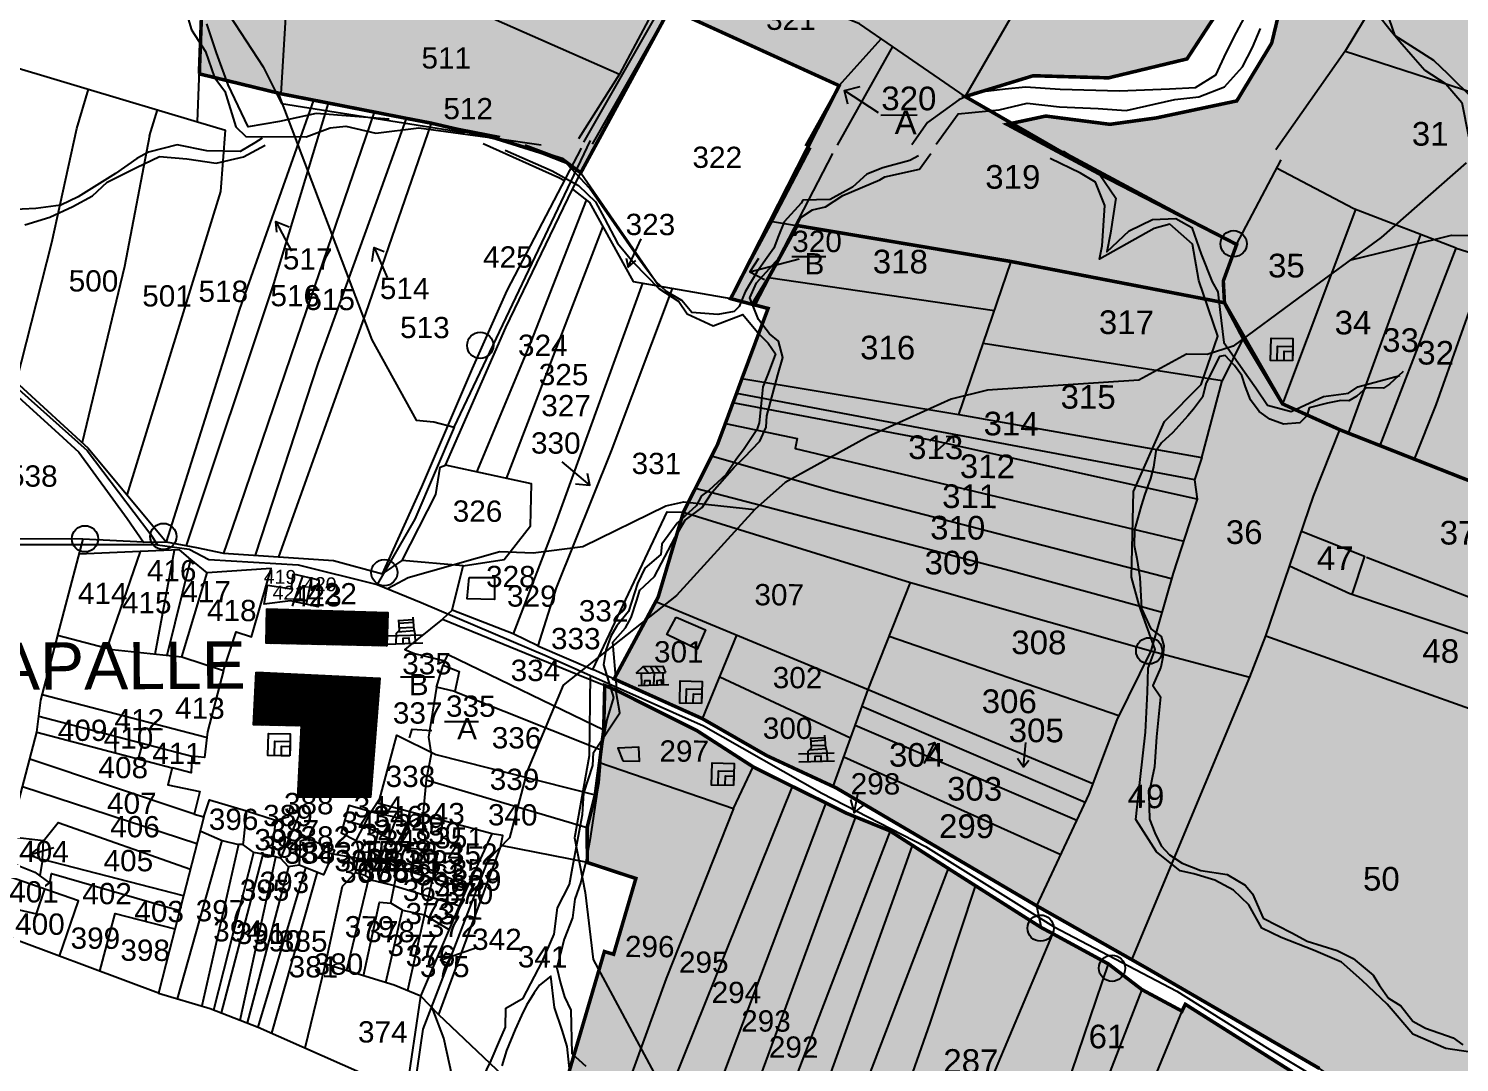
# Model space of a CAD drawing. Header units: inches. Extents: x 177544 to 239871, y 1610424 to 1630335.
# Drawn here: x 188947 to 190157, y 1621697 to 1622571 of the extents above; entities that cross this region are included whole.
import ezdxf

# ---------------------------------------------------------------- set-up
doc = ezdxf.new("R2010")
doc.units = ezdxf.units.IN
doc.header["$MEASUREMENT"] = 0
for name, color, linetype in [('BOUNDRY STONES', 240, 'Continuous'), ('PLOT', 7, 'Continuous'), ('PLOT NO', 7, 'Continuous'), ('PLOTS NO', 7, 'Continuous'), ('ROADS', 1, 'Continuous'), ('STREAMS', 4, 'Continuous'), ('VILLAGE', 7, 'Continuous'), ('wells', 7, 'Continuous'), ('wua1', 3, 'Continuous')]:
    doc.layers.add(name, color=color, linetype=linetype)
doc.styles.get("Standard").update_dxf_attribs({"font": 'arial.ttf'})
pattern_1 = [(43.8191016, (166311.5653, 1597645.9133), (-0.466888864, 0.486542405), [])]

msp = doc.modelspace()

# ---------------------------------------------------------------- hatches: boundary and pattern name
at = {"layer": 'PLOTS NO', "true_color": 0xc7c8ca}
h = msp.add_hatch(color=9, dxfattribs=at)
h.dxf.hatch_style = 1
h.paths.add_polyline_path([(189091.8, 1622533.1), (189094.1, 1622595.9), (189104.2, 1622704.7), (189088, 1622706.3), (189079.1, 1622822.3), (189077.7, 1622840.8), (189075.4, 1622870.3), (189075.2, 1622878.8), (189074.6, 1622903.3), (189101, 1622977.4), (189134, 1623077.2), (189055.6, 1623103.1), (189075.7, 1623147.9), (189091.9, 1623192.9), (189112.8, 1623240.6), (189124.2, 1623282.8), (189149.7, 1623377.6), (189112.4, 1623394.3), (189088.9, 1623404.8), (189110.7, 1623460.7), (189129.9, 1623505.8), (189143.6, 1623537.9), (189151.1, 1623555.5), (189169.6, 1623601.5), (189172.1, 1623607.6), (189176.7, 1623619), (189187.5, 1623646.1), (189197.4, 1623670.7), (189200.4, 1623678), (189209.1, 1623696.4), (189231.8, 1623744), (189241.8, 1623764.9), (189254.2, 1623791), (189283.9, 1623901.9), (189432.8, 1623845.9), (189444.2, 1623887.3), (189450.2, 1623908.9), (189656.7, 1623890.8), (189869.8, 1623864.8), (189881.4, 1623893.4), (189933.5, 1623886.5), (189914, 1623824.8), (189899.2, 1623744), (189887.5, 1623723.2), (189861.1, 1623636.6), (189964.1, 1623602.8), (190184.3, 1623550.9), (190338.7, 1623492.9), (190391.4, 1623454), (190376.2, 1623355.8), (190363.9, 1623319.6), (190349.9, 1623278.6), (190317.9, 1623184.7), (190302, 1623138.3), (190290.9, 1623089.9), (190289.2, 1623075.2), (190368.9, 1623060), (190343, 1623018.9), (190318.9, 1622973), (190299.3, 1622940.3), (190269.2, 1622890.1), (190247.6, 1622854.5), (190209.1, 1622791.1), (190192.7, 1622764.1), (190101, 1622790.4), (190075.5, 1622796.5), (190066.5, 1622772.9), (190007.4, 1622678.3), (189963, 1622601), (189926.9, 1622545.7), (189860.5, 1622529.7), (189796.9, 1622531.5), (189739.4, 1622513.9), (189853, 1622448.4), (189968.9, 1622388.8), (189957.6, 1622357.9), (189958.6, 1622339.5), (189778.2, 1622374.4), (189597.3, 1622404.8), (189573.1, 1622360.7), (189561.2, 1622337.7), (189541.1, 1622343), (189632.8, 1622523.1), (189489.6, 1622588.3), (189414.3, 1622449.4), (189398.8, 1622460.9), (189341.7, 1622478.8), (189287.9, 1622491.4), (189267.1, 1622495.4), (189201, 1622508.4), (189188.2, 1622510.9), (189161.1, 1622516.2)])
at = {"layer": 'PLOTS NO', "true_color": 0xfeeab9}
h = msp.add_hatch(color=254, dxfattribs=at)
h.dxf.hatch_style = 1
h.paths.add_polyline_path([(190897.5, 1622044.9), (190770, 1622088), (190495.3, 1622180.1), (190441.9, 1622083), (190367.9, 1622115.2), (190285.1, 1622143.8), (190241.8, 1622159), (190056.2, 1622232.1), (190007.7, 1622254), (189958.6, 1622339.5), (189957.6, 1622357.9), (189968.9, 1622388.8), (189853, 1622448.4), (189774.7, 1622490.4), (189807.5, 1622497.4), (189861.7, 1622490.4), (189900.8, 1622495.8), (189969, 1622510.2), (189998.5, 1622559), (190008.2, 1622599.3), (190021.6, 1622640.6), (190041.5, 1622689.4), (190069.4, 1622721.9), (190094.1, 1622760.5), (190105.9, 1622788.4), (190192.7, 1622764.1), (190299.3, 1622940.3), (190318.9, 1622973), (190343, 1623018.9), (190368.9, 1623060), (190597.4, 1623001.5), (190708.6, 1622967.9), (190812, 1622932.8), (190747.3, 1622614.1), (190877.9, 1622574.9), (190909.8, 1622568), (190908.5, 1622549.3), (190898.8, 1622451.5), (190891.5, 1622358.3), (190884.3, 1622273.9), (190883.3, 1622230.2), (190889.4, 1622152.2)])
h.paths.add_polyline_path([(190427.1, 1622561.1), (190584.4, 1622561.1), (190584.4, 1622623.1), (190427.1, 1622623.1)], flags=24)
at = {"layer": 'PLOTS NO', "true_color": 0xc7c8ca}
h = msp.add_hatch(color=9, dxfattribs=at)
h.dxf.hatch_style = 1
h.paths.add_polyline_path([(190669.9, 1621331.8), (190585.5, 1621378), (190517.3, 1621406.6), (190481.5, 1621422.1), (190448.3, 1621436.5), (190425, 1621446.7), (190372.8, 1621462), (190367.1, 1621463.7), (190262.1, 1621515.3), (190176.1, 1621587.9), (190143.2, 1621621.1), (190038.9, 1621692), (189892.8, 1621776.9), (189880.3, 1621784), (189799.6, 1621829.7), (189720.9, 1621876), (189630.6, 1621929.1), (189627.7, 1621930.5), (189571.7, 1621956.5), (189517.2, 1621987.8), (189442.5, 1622021.4), (189477.7, 1622086.8), (189479.8, 1622090.7), (189501.1, 1622162.4), (189511.3, 1622182.7), (189524.9, 1622209.7), (189530, 1622219.8), (189536.6, 1622237.5), (189543, 1622254.8), (189546.1, 1622263.1), (189550.6, 1622275.4), (189572.7, 1622334.7), (189559.5, 1622338.2), (189573.1, 1622360.7), (189597.3, 1622404.8), (189778.2, 1622374.4), (189958.6, 1622339.5), (189974.4, 1622309.5), (190007.7, 1622254), (190056.2, 1622232.1), (190063.2, 1622229.3), (190090.2, 1622218.7), (190119.1, 1622207.3), (190162, 1622190.4), (190196.7, 1622176.8), (190241.8, 1622159), (190250.4, 1622155.8), (190285.1, 1622143.8), (190367.9, 1622115.2), (190378.6, 1622111.5), (190441.9, 1622083), (190495.3, 1622180.1), (190770, 1622088), (190897.5, 1622044.9), (190899.6, 1622000.9), (190887.4, 1621898.1), (190877.1, 1621707.5), (190870.4, 1621695.3), (190820.7, 1621606.2), (190744.5, 1621466.3), (190680.4, 1621348.6)])
at = {"layer": 'PLOTS NO', "true_color": 0x7aafdf}
h = msp.add_hatch(dxfattribs=at)
h.set_pattern_fill('ANSI31', color=143)
h.set_pattern_definition([(45, (0, 0), (-0.088388347648, 0.088388347648), [])])
h.paths.add_polyline_path([(189731.9, 1620021.3), (189410.8, 1620095.8), (189396.6, 1620093), (189388.8, 1619983.5), (189394.6, 1619875.6), (189388.7, 1619741.8), (189261.2, 1619783.3), (189244.2, 1619784.6), (189201.1, 1619799.5), (189175.8, 1619808.3), (189161.2, 1619805.9), (189103.2, 1619825.3), (189081, 1619834.3), (189034.3, 1619857.9), (188995.5, 1619885.1), (189032.7, 1619984), (189058, 1620051.1), (189090.7, 1620137.7), (188756, 1620247.6), (188720.7, 1620166.6), (188694.1, 1620101.6), (188622.9, 1620119.8), (188612, 1620108.6), (188580, 1620051.4), (188524.6, 1620101.6), (188544.5, 1620161), (188555, 1620190.6), (188576, 1620226.8), (188597.7, 1620273.1), (188651.9, 1620397), (188731.6, 1620562.4), (188740.4, 1620565.2), (188794, 1620582.3), (188893.8, 1620625.5), (188933.5, 1620642.6), (188968, 1620650.5), (189027.1, 1620656), (189048.2, 1620686), (189059.5, 1620723.4), (189066.2, 1620745.3), (189083.1, 1620787.4), (189109.2, 1620784.4), (189135, 1620777.4), (189156.9, 1620858.6), (189168.5, 1620901.5), (189200.3, 1620901.7), (189206.1, 1620932.1), (189226, 1620991.3), (189233.1, 1621020.2), (189247.2, 1621055.3), (189271.6, 1621115.8), (189284.5, 1621153.6), (189297.4, 1621191.4), (189301.1, 1621230), (189324.6, 1621381.9), (189333.1, 1621467), (189357.8, 1621534.7), (189425.6, 1621612.9), (189391.5, 1621645.2), (189434.3, 1621790.9), (189442.1, 1621788.6), (189460.9, 1621852.7), (189419.9, 1621866.2), (189419.7, 1621895.8), (189426.5, 1621922.9), (189430.2, 1621950.8), (189431.5, 1621961.4), (189433.7, 1621978.3), (189434.6, 1622015.9), (189444.5, 1622011.8), (189512.4, 1621977.8), (189560.2, 1621947), (189593.3, 1621930.5), (189621.5, 1621916.6), (189639.2, 1621907.8), (189646.8, 1621904.7), (189675.8, 1621892.9), (189694.9, 1621880.6), (189725, 1621861.2), (189803.5, 1621811.3), (189813.6, 1621805.9), (189860.5, 1621780.4), (189888.8, 1621758.7), (189922.7, 1621740.5), (189925.5, 1621746.3), (190016, 1621689.1), (190066.5, 1621659.4), (190112.5, 1621625.9), (190155.8, 1621599.5), (190201.8, 1621551.8), (190254.4, 1621504.2), (190310.6, 1621479.7), (190329, 1621471.7), (190340.5, 1621466.6), (190371, 1621453.7), (190478.9, 1621411.6), (190525, 1621390.7), (190544, 1621382.7), (190562.7, 1621375), (190582.8, 1621366.7), (190609.9, 1621350.8), (190615.2, 1621347.7), (190643.7, 1621337.8), (190664.6, 1621324.7), (190563.2, 1621161.6), (190520.1, 1621084.6), (190324.7, 1621000.4), (190062.8, 1620864.5), (190072.8, 1620838.3), (190057.2, 1620782), (190049.3, 1620758), (189949.6, 1620638.3), (189918.9, 1620600), (189906.4, 1620578.7), (189896.9, 1620533.6), (189900.7, 1620443.8), (189909.5, 1620364.2), (189928.9, 1620322.8), (189938.5, 1620309), (189907.7, 1620261.5), (189800.2, 1620116.3), (189736.7, 1620020)])
h.paths.add_polyline_path([(189353.4, 1621021.1), (189510.8, 1621021.1), (189510.8, 1621083.1), (189353.4, 1621083.1)], flags=24)
at = {"layer": 'VILLAGE'}
h = msp.add_hatch(dxfattribs=at)
h.set_pattern_fill('ANSI31', color=30, scale=5.394567, angle=-1.1809)
h.set_pattern_definition(pattern_1)
h.paths.add_polyline_path([(189149, 1622080.7), (189251.1, 1622077.5), (189250.2, 1622049.4), (189148.4, 1622051.6)])
h = msp.add_hatch(dxfattribs=at)
h.set_pattern_fill('ANSI31', color=30, scale=5.394567, angle=-1.1809)
h.set_pattern_definition(pattern_1)
edge = h.paths.add_edge_path()
edge.add_line((189140.1, 1622027.2), (189244.5, 1622022.2))
edge.add_line((189244.5, 1622022.2), (189236.5, 1621921.5))
edge.add_line((189236.5, 1621921.5), (189175.2, 1621921.5))
edge.add_line((189175.2, 1621921.5), (189178.1, 1621981.8))
edge.add_line((189178.1, 1621981.8), (189137.6, 1621982.6))
edge.add_line((189137.6, 1621982.6), (189139.8, 1622027.2))

# ---------------------------------------------------------------- linework, layer by layer
at = {"layer": 'BOUNDRY STONES', "color": 1}
for centre in [(189966.3, 1622389.4), (189329.3, 1622303.5), (188995.1, 1622139.9), (189061.4, 1622141.9), (189248.2, 1622111.3), (189894.9, 1622045.2), (189803.1, 1621810.7), (189863.5, 1621776.8)]:
    msp.add_circle(centre, 11.1, dxfattribs=at)
at = {"layer": 'PLOT'}
for points in [[(190343, 1623018.9), (190318.9, 1622973), (190269.2, 1622890.1), (190192.7, 1622764.1), (190162.7, 1622721.3), (190060.6, 1622552.2), (190002, 1622468.9)], [(189739.4, 1622513.9), (189678, 1622556.2), (189650, 1622575.5), (189507.9, 1622633.8), (189521.8, 1622667.6), (189539.6, 1622728.1), (189585.7, 1622804.6), (189642, 1622925.9), (189653.5, 1622952.6)], [(189642.3, 1622940.6), (189596.2, 1622851.2), (189546.7, 1622755.1), (189528.6, 1622733.9), (189502.6, 1622651.3), (189480.6, 1622596), (189447.1, 1622532.9), (189412.4, 1622478.1)], [(189902.1, 1622845.4), (189777.2, 1622579.2), (189739.4, 1622513.9), (189817.7, 1622469.6)], [(189161.1, 1622516.2), (189169.5, 1622655.4), (189180.5, 1622711.2), (189179.1, 1622766.3), (189079.1, 1622822.3)], [(189090.3, 1622492.4), (189094.1, 1622595.9), (188783.4, 1622694.2)], [(189169.5, 1622655.4), (189447.1, 1622532.9)], [(189424.1, 1622473.7), (189489.6, 1622588.3), (189507.9, 1622633.8)], [(188748.5, 1622594.7), (188994.1, 1622521.2), (189090.3, 1622492.4), (189113.8, 1622485.4)], [(189489.6, 1622588.3), (189597.7, 1622539.1), (189632.8, 1622523.1), (189668.4, 1622562.8)], [(189678, 1622556.2), (189631, 1622472.8)], [(190060.6, 1622552.2), (190219.8, 1622500.7), (190206.9, 1622460.8)], [(189091.8, 1622533.1), (189161.1, 1622516.2), (189345.9, 1622480)], [(188988.1, 1622486.9), (188998, 1622520)], [(189604.3, 1622472.2), (189632.8, 1622523.1)], [(189049.8, 1622480.7), (189056.3, 1622502.6)], [(189188.2, 1622510.9), (189125.9, 1622334), (189063.7, 1622137.3)], [(189080.9, 1622134.2), (189154.8, 1622355.5), (189201, 1622508.4)], [(189239.6, 1622500.8), (189178.6, 1622322), (189125.7, 1622167), (189112.3, 1622127.8)], [(189139.2, 1622126), (189192.2, 1622288.2), (189236.4, 1622410.6), (189267.1, 1622495.4)], [(189287.9, 1622491.4), (189232.3, 1622330.3), (189158.8, 1622124.7)], [(189668, 1622498.2), (189698.8, 1622498.4)], [(188728.5, 1622480.4), (188939.6, 1622270.2), (188997.8, 1622216.6), (189063.7, 1622137.3), (189089.3, 1622132.6), (189112.3, 1622127.8), (189205.3, 1622121.6), (189246.8, 1622110.4), (189280, 1622184), (189322.8, 1622283.9), (189352, 1622349.8), (189414.8, 1622470.3)], [(188937.1, 1622272.9), (188967, 1622390.6), (188988.1, 1622486.9)], [(189049.8, 1622480.7), (189028.6, 1622370.3), (188992.6, 1622221.4)], [(189030.8, 1622176.9), (189109.9, 1622433.6), (189113.8, 1622485.4)], [(189246.8, 1622110.4), (189263.3, 1622121.5), (189291.8, 1622177.4), (189295.3, 1622200.5), (189299.9, 1622202.1), (189351, 1622318.6), (189407.2, 1622435.5), (189424.6, 1622469.3)], [(189331.7, 1622474.1), (189395.7, 1622445.5), (189400.5, 1622443)], [(189368, 1622471.1), (189407.2, 1622455.7)], [(189407.2, 1622435.5), (189421.8, 1622424.4), (189458.5, 1622357.6), (189541.1, 1622343), (189577.1, 1622409.6), (189608.9, 1622470.5)], [(189561.2, 1622337.7), (189598.7, 1622410.2), (189627.4, 1622465.7)], [(189825.2, 1622465.6), (189968.9, 1622388.8)], [(189958.6, 1622339.5), (189957.6, 1622357.9), (189968.9, 1622388.8), (190006.4, 1622460.3)], [(190154.4, 1622385.6), (190068.1, 1622418.9), (190002.7, 1622453.2)], [(190206.3, 1622458.8), (190177.3, 1622366), (190137.2, 1622253.3), (190119.1, 1622207.3)], [(189414.3, 1622449.4), (189480.2, 1622353.8)], [(189326.3, 1622196.4), (189372.4, 1622306.6), (189419.2, 1622426.4)], [(190069.5, 1622418.3), (190007.7, 1622254)], [(189433, 1622404), (189383.2, 1622274.2), (189351.2, 1622191)], [(189576.5, 1622408.3), (189778.2, 1622374.4), (189958.6, 1622339.5), (189974.4, 1622309.5), (189956.7, 1622273.4), (189754.7, 1622305), (189778.2, 1622374.4)], [(190124.3, 1622397.2), (190063.2, 1622229.3)], [(190090.2, 1622218.7), (190154.4, 1622385.6), (190180.8, 1622377.4)], [(189592.8, 1622378.6), (189621.5, 1622378.6)], [(189466.6, 1622356.2), (189391.6, 1622149.3), (189357.2, 1622059.7), (189305.7, 1622079.5), (189314.8, 1622117.1), (189263.3, 1622121.5)], [(189764.1, 1622332.7), (189573.1, 1622360.7)], [(189491.7, 1622351.7), (189439.9, 1622214.4), (189393.6, 1622098.5), (189377.9, 1622049.5), (189357.2, 1622059.7)], [(189377.9, 1622049.5), (189424.4, 1622029.5), (189487.4, 1622162.7), (189501.1, 1622162.4), (189530, 1622219.8), (189564.5, 1622312.6), (189572.7, 1622334.7), (189541.1, 1622343)], [(189501.1, 1622162.4), (189693.2, 1622102.9), (189896.4, 1622045.2), (189980, 1622022.8), (189993.5, 1622057.8), (190034, 1622176.1), (190056.2, 1622232.1), (190007.7, 1622254), (189974.4, 1622309.5)], [(189550.6, 1622275.4), (189733.9, 1622244.9), (189754.7, 1622305)], [(188904, 1622291.3), (188972.9, 1622228.7), (188990, 1622213.1), (189030.9, 1622157.1), (189044.6, 1622137.1), (189063.7, 1622137.3)], [(189733.9, 1622244.9), (189939.5, 1622208.8), (189956.7, 1622273.4)], [(189546.1, 1622263.1), (189783.6, 1622218.3), (189933.3, 1622190.2)], [(189935.5, 1622173.3), (189713, 1622222.8), (189543, 1622254.8)], [(189536.6, 1622237.5), (189597.2, 1622224.6), (189595.5, 1622216.3), (189924.1, 1622138)], [(190056.2, 1622232.1), (190247.4, 1622156.9), (190378.6, 1622111.5), (190441.9, 1622083)], [(189913.9, 1622106.1), (189627.8, 1622180.1), (189524.9, 1622209.7)], [(189044.6, 1622137.1), (188993.2, 1622139.7), (188866.1, 1622140.2), (188881, 1622205.5)], [(189314.8, 1622117.1), (189349.6, 1622122.5), (189371.7, 1622151), (189372.8, 1622186.3), (189299.9, 1622202.1)], [(189939.5, 1622208.8), (189933.2, 1622189.9), (189935.5, 1622173.3), (189915.3, 1622110.8), (189896.4, 1622045.2), (189867.6, 1621986.8), (189844, 1621924), (189799.6, 1621829.7), (189720.9, 1621876), (189630.6, 1621929.1), (189571.7, 1621956.5), (189520.1, 1621986.5), (189424.4, 1622029.5)], [(189511.3, 1622182.7), (189773.2, 1622114.2), (189905.8, 1622078)], [(189442.5, 1622021.4), (189479.8, 1622090.7), (189501.1, 1622162.4)], [(188993.2, 1622139.7), (188971.9, 1622058.3), (189018, 1622046.2), (189077, 1622040.1), (189112.3, 1622028.5), (189123, 1622061.3), (189136, 1622057), (189144.1, 1622085.5), (189152.5, 1622114.7), (189098.3, 1622111.1), (189084.7, 1622122.5), (189075.1, 1622130.5), (189041.7, 1622129.1), (188989.9, 1622126.9)], [(190023.8, 1622146.4), (190077, 1622125.2), (190066.2, 1622092.9)], [(189041.7, 1622129.1), (189013.6, 1622047.4)], [(189054.4, 1622042.5), (189070.9, 1622130.4)], [(189064.7, 1622041.4), (189084.7, 1622122.5)], [(189993.5, 1622057.8), (190233.7, 1621972.3), (190243.4, 1622033.4), (190064.6, 1622093.5), (190013.7, 1622116.9)], [(190078.8, 1622124.5), (190220.5, 1622069.4), (190407.7, 1622006.8), (190399.4, 1621982.2), (190243.4, 1622033.4)], [(189077, 1622040.1), (189098.3, 1622111.1)], [(189171.1, 1622110.2), (189192.9, 1622105.3), (189192.4, 1622082.5), (189168.8, 1622087.5), (189146.7, 1622084.7), (189149.4, 1622100.6), (189169.8, 1622097.5), (189171.1, 1622110.2)], [(189178.9, 1622108.4), (189170.3, 1622082.9)], [(189186.7, 1622106.7), (189182.1, 1622084.7)], [(189627.7, 1621930.5), (189657.2, 1622012.6), (189693.2, 1622102.9)], [(189305.7, 1622079.5), (189297.4, 1622072.1), (189411.8, 1622025.2), (189444.5, 1622011.8), (189512.4, 1621977.8), (189560.2, 1621947), (189639.2, 1621907.8), (189675.8, 1621892.9), (189752.2, 1621843.6), (189803.5, 1621811.3), (189864.3, 1621778.4), (189888.8, 1621758.7), (189922.7, 1621740.5), (189925.5, 1621746.3), (190016, 1621689.1), (190066.5, 1621659.4), (190112.5, 1621625.9), (190155.8, 1621599.5), (190201.8, 1621551.8)], [(189477.7, 1622086.8), (189657.2, 1622012.6), (189847.4, 1621932.9)], [(189297.4, 1622072.1), (189265.7, 1622046.4), (189273.8, 1622042.9), (189299.3, 1622036.6), (189297.9, 1622033.2), (189311.6, 1622027.6), (189307.7, 1622010.9), (189292.3, 1622014.5), (189297.9, 1622033.2)], [(188880.8, 1621698), (188919, 1621842), (188954.5, 1621976.4), (188957.8, 1622003.5), (188972.1, 1622058.2)], [(189517.2, 1621987.8), (189546.4, 1622058.4)], [(189675.2, 1622057.7), (189869.4, 1621990.4)], [(189299.3, 1622036.6), (189302.2, 1622042.1), (189433.7, 1621978.3)], [(189112.3, 1622028.5), (189098.8, 1621976.7), (189096.2, 1621955), (189085.6, 1621956.2), (189085, 1621942.1), (189068.9, 1621946.2), (189065.2, 1621931.8), (189092.3, 1621926.1), (189087.4, 1621907), (189095.6, 1621904.9), (189087.6, 1621874), (189066.5, 1621792), (189057.2, 1621755.8), (188910.6, 1621810.4)], [(189261.9, 1622023.1), (189290.6, 1622023.1)], [(189531.8, 1622023.1), (189642.5, 1621971.5)], [(189880.3, 1621784), (189980, 1622022.8)], [(188959, 1622008.2), (189097.6, 1621972.2)], [(189057.2, 1621755.8), (189100.9, 1621742.8), (189141.5, 1621727), (189267.1, 1621671.5), (189279.2, 1621753.3), (189318.1, 1621844), (189339.4, 1621890.4), (189243.3, 1621916.2), (189258.7, 1621973.8), (189291.8, 1621957.6), (189426.6, 1621923.4), (189433.7, 1621978.3), (189434.6, 1622015.9)], [(189292.3, 1622014.5), (189285.6, 1621972.2), (189287.8, 1621957.9)], [(189307.7, 1622010.9), (189431.5, 1621961.4)], [(189652.1, 1621998.3), (189840.8, 1621917.1)], [(188956.2, 1621989.9), (189085.6, 1621956.2)], [(189299, 1621985.5), (189327.8, 1621985.5)], [(189646.4, 1621982.4), (189833.7, 1621902.1)], [(188954.5, 1621976.4), (189068.9, 1621946.2)], [(189020.9, 1621973.1), (189020.7, 1621959)], [(189269.4, 1621971.6), (189271.8, 1621978.9), (189288.4, 1621977.8)], [(189043.7, 1621967.1), (189040.2, 1621953.8)], [(189287.8, 1621957.9), (189283.5, 1621936), (189280.9, 1621906.1)], [(189636.8, 1621955.6), (189820.1, 1621873.1)], [(189087.4, 1621907), (188948.5, 1621953.7)], [(189430.2, 1621950.8), (189543.4, 1621911.9), (189560.2, 1621947)], [(189283.5, 1621936), (189419.7, 1621895.8), (189423.9, 1621910), (189426.5, 1621922.9)], [(189089.7, 1621882.1), (188942.3, 1621930.2)], [(189455.1, 1621586.6), (189593.3, 1621930.5)], [(189095.6, 1621904.9), (189100.4, 1621919.2), (189131.8, 1621909.9), (189128.9, 1621883.2), (189128.7, 1621881.5), (189125, 1621881.5)], [(189131.8, 1621909.9), (189156.2, 1621901.9), (189152.9, 1621871.7), (189137.8, 1621874.7), (189128.7, 1621881.5)], [(189156.2, 1621901.9), (189167.1, 1621904.9), (189168.6, 1621913), (189176.6, 1621907.4), (189160.3, 1621869.9), (189152.9, 1621871.7)], [(189346.8, 1621880.7), (189294, 1621737.8), (189279.2, 1621753.3), (189256.5, 1621762.6), (189198.6, 1621780.1), (189212.8, 1621846.3), (189223.9, 1621857.6), (189226.9, 1621875.2), (189224.8, 1621885.4), (189237.1, 1621909), (189262.5, 1621903.7), (189267.5, 1621898.8), (189280.9, 1621906.1)], [(189346.8, 1621880.7), (189294, 1621737.8), (189279.2, 1621753.3), (189256.5, 1621762.6), (189198.6, 1621780.1), (189212.8, 1621846.3), (189223.9, 1621857.6), (189226.9, 1621875.2), (189224.8, 1621885.4), (189237.1, 1621909), (189262.5, 1621903.7), (189267.5, 1621898.8), (189280.9, 1621906.1)], [(189237.1, 1621909), (189218.2, 1621914.3), (189211.7, 1621891.3), (189224.4, 1621884.7)], [(189543.4, 1621911.9), (189486.6, 1621768), (189458.5, 1621691.1), (189425.6, 1621612.9), (189294, 1621737.8)], [(189621.5, 1621916.6), (189485.5, 1621556.2)], [(188959.9, 1621884.6), (188972.3, 1621900.1), (189084.2, 1621860.6)], [(189231, 1621897.2), (189214.7, 1621901.8)], [(189252, 1621886.6), (189231, 1621897.2)], [(189258.8, 1621904.5), (189245.3, 1621870.3), (189251.6, 1621866.3), (189267.5, 1621898.8)], [(189419.7, 1621895.8), (189419.9, 1621866.2), (189346.8, 1621880.7), (189348.5, 1621889.1), (189339.4, 1621890.4)], [(189509.9, 1621531.8), (189646.8, 1621904.7)], [(188959.2, 1621868.6), (188959.9, 1621884.6), (188931.1, 1621887.9)], [(189073.4, 1621751), (189111, 1621884.7)], [(189093, 1621892.7), (189111, 1621884.7), (189125, 1621881.5), (189093.8, 1621744.9)], [(189171.1, 1621894.6), (189183.7, 1621886.6), (189177.1, 1621884), (189176.3, 1621864), (189167.1, 1621862.4), (189160.3, 1621869.9)], [(189183.7, 1621886.6), (189206.1, 1621876.7), (189196.8, 1621855.7), (189176.3, 1621864)], [(189242.8, 1621891.2), (189238.9, 1621874.3), (189226.9, 1621875.2)], [(189675.8, 1621892.9), (189529.9, 1621511.8)], [(189104.2, 1621741.5), (189137.8, 1621874.7)], [(189145.4, 1621873.2), (189110.4, 1621739.1)], [(189204.7, 1621873.6), (189226, 1621869.9)], [(189235.1, 1621874.6), (189231.9, 1621855.2), (189223.9, 1621857.6)], [(189259.4, 1621882.5), (189268.3, 1621878.2), (189288, 1621877.3), (189293, 1621873), (189290.8, 1621858.9), (189263.7, 1621866.1), (189259.6, 1621861.3), (189238.9, 1621874.3)], [(189551, 1621490.7), (189613.2, 1621652.8), (189678.9, 1621836.1), (189694.9, 1621880.6)], [(188926, 1621868.7), (188952.8, 1621858), (188965.4, 1621848.7), (188966.7, 1621857), (189075.1, 1621825.5)], [(189078.4, 1621838.1), (188959.2, 1621868.6), (188956.9, 1621855)], [(189126.3, 1621732.9), (189156.6, 1621870.8)], [(189167.1, 1621862.4), (189132.3, 1621730.6)], [(189141.5, 1621727), (189181.8, 1621861.7)], [(189230.6, 1621770.4), (189244.1, 1621832.7), (189253.8, 1621831.7), (189259.6, 1621861.3)], [(189256.7, 1621846.5), (189234.7, 1621851.7), (189244.7, 1621870.7)], [(189318.1, 1621844), (189259.6, 1621861.3)], [(189290.8, 1621858.9), (189319, 1621845.9)], [(189391.5, 1621645.2), (189434.3, 1621790.9), (189442.1, 1621788.6), (189460.9, 1621852.7), (189419.9, 1621866.2)], [(189725, 1621861.2), (189632.9, 1621620.5), (189572.2, 1621475.7)], [(188973.7, 1621786.9), (188989.5, 1621833.9), (188922.9, 1621856.8)], [(189191.4, 1621857.9), (189152.8, 1621722)], [(189231.9, 1621855.2), (189235.1, 1621853.4), (189216.2, 1621774.8)], [(189288.9, 1621852.6), (189267.9, 1621758)], [(188916.1, 1621831.4), (188954.1, 1621822.9), (188961.3, 1621843.6)], [(189256.7, 1621846.5), (189312, 1621829.7)], [(189771.4, 1621541.6), (189717.6, 1621571.3), (189658.5, 1621584.4), (189709.8, 1621730.4), (189748.2, 1621846.2)], [(189007.8, 1621774.2), (189020.6, 1621823.2), (189071.2, 1621810.2)], [(189249.4, 1621764.8), (189263.7, 1621826), (189253.8, 1621831.7)], [(189263.7, 1621826), (189282.1, 1621821.9), (189303.2, 1621809.3)], [(190672.7, 1621330.2), (190640.1, 1621348.6), (190585.5, 1621378), (190542.6, 1621395.6), (190471.7, 1621426.3), (190425, 1621446.7), (190367.1, 1621463.7), (190262.1, 1621515.3), (190176.1, 1621587.9), (190143.2, 1621621.1), (190038.9, 1621692), (189892.8, 1621776.9), (189799.6, 1621829.7)], [(189799.6, 1621829.7), (189803.5, 1621811.3)], [(189649, 1621412.4), (189678.2, 1621476.9), (189717.6, 1621571.3), (189764.9, 1621690.8), (189813.6, 1621805.9)], [(189181.3, 1621709.4), (189198.6, 1621780.1)], [(189711.1, 1621324.8), (189806.1, 1621548), (189779.1, 1621559.5), (189829.6, 1621689.1), (189860.5, 1621780.4)], [(189888.8, 1621758.7), (189850.7, 1621660.8), (189822.8, 1621671.6)], [(190084.7, 1621266.1), (189939.2, 1621373.2), (189805.2, 1621471.9), (189885.8, 1621651.2), (189922.7, 1621740.5)]]:
    msp.add_lwpolyline(points, dxfattribs=at)
at = {"layer": 'PLOT NO'}
for points in [[(189640.2, 1622507.4), (189637.2, 1622518.9), (189650.7, 1622522.4)], [(189637.2, 1622518.9), (189665.8, 1622500.5)], [(189157.4, 1622399.2), (189156.6, 1622408.3), (189167.8, 1622403.7)], [(189156.6, 1622408.3), (189169.8, 1622383.1)], [(189454.5, 1622369.5), (189465.3, 1622393.7)], [(189238, 1622374.5), (189239.7, 1622386.2), (189248.1, 1622383)], [(189239.7, 1622386.2), (189250.7, 1622361)], [(189452.8, 1622377.3), (189454.5, 1622369.5), (189461, 1622375.3)], [(189564.5, 1622376.9), (189557.2, 1622365.8), (189569.7, 1622359.2)], [(189557.2, 1622365.8), (189598.9, 1622376.6)], [(189729.3, 1622226.6), (189715.8, 1622214.5)], [(189723.3, 1622226.3), (189729.3, 1622226.6), (189729.6, 1622221.2)], [(189422, 1622185.4), (189398.6, 1622205)], [(189410, 1622186.4), (189422, 1622185.4), (189420, 1622195.2)], [(189713.4, 1621967.7), (189704.4, 1621950)], [(189708, 1621965.6), (189713.4, 1621967.7), (189716.3, 1621959)], [(189788.7, 1621947), (189790.6, 1621967.6)], [(189783.7, 1621954.5), (189788.7, 1621947), (189793.3, 1621952.8)], [(189642.3, 1621919.5), (189645.6, 1621908.2), (189653.2, 1621914.3)], [(189645.6, 1621908.2), (189648.8, 1621925.5)], [(188948.2, 1621872.8), (188968.7, 1621879)], [(188954.4, 1621877.5), (188948.2, 1621872.8), (188956.5, 1621869.7)], [(189295.7, 1621783.5), (189327, 1621794.7)], [(189300.9, 1621790.4), (189295.7, 1621783.5), (189305, 1621779.7)]]:
    msp.add_lwpolyline(points, dxfattribs=at)
at = {"layer": 'ROADS'}
for points in [[(188983.2, 1623855.4), (188992, 1623735.2), (188982.7, 1623683.1), (188976.4, 1623663.3), (188982.8, 1623595.4), (188995.4, 1623518.1), (189008.9, 1623474.6), (189039.6, 1623409.2), (189063.3, 1623303), (189074.2, 1623254.4), (189067.1, 1623170.1), (189055.6, 1623103.1), (189055.6, 1622988.9), (189067.5, 1622927.5), (189079.3, 1622770.8), (189086.1, 1622701.6), (189110, 1622668.6), (189116.4, 1622653.8), (189116.9, 1622582.9), (189145.8, 1622539), (189161.3, 1622508.1), (189315.9, 1622483.6)], [(189417, 1622475.3), (189498, 1622617.8), (189535.2, 1622730.3), (189582.9, 1622813.5), (189651.1, 1622953.7)], [(189158.4, 1622516.8), (189237.7, 1622308.2), (189275.1, 1622240.2), (189290.2, 1622238.7), (189307.3, 1622234.2), (189274.1, 1622156.4), (189242.3, 1622101.3)], [(188714.8, 1622485.9), (188802.8, 1622403.8), (188907.2, 1622294.3), (188996.9, 1622214.7), (189049.9, 1622144.6), (189056.5, 1622134.8), (189083.1, 1622131.2), (189099.7, 1622122.5), (189175.3, 1622118), (189242.3, 1622101.3), (189279.3, 1622086.1), (189386, 1622040.7), (189518, 1621981.8), (189618.2, 1621924.9), (189705.9, 1621879.7), (189814.1, 1621812.2), (189918.2, 1621757.3), (189995.1, 1621709.2), (190093.5, 1621649.7), (190159.9, 1621599.9)], [(189307.3, 1622234.2), (189422.5, 1622476.6)], [(190163, 1622457.8), (190091, 1622394.8), (190020.8, 1622343.5), (189965.9, 1622302.9), (189944, 1622295.9), (189926.5, 1622296.1), (189886.2, 1622274), (189758.2, 1622265.5), (189727.4, 1622257.9), (189657.7, 1622226.5), (189587.2, 1622187.4), (189561.4, 1622164.8), (189495.4, 1622092.1), (189448.3, 1622054.9), (189399.4, 1622016.2), (189369, 1621943.4), (189354, 1621887.1), (189335.6, 1621868.1), (189294.8, 1621761.8), (189280.7, 1621725.2), (189270.8, 1621657.3)], [(190064.7, 1622375.5), (190113.1, 1622387.5), (190150.6, 1622396.8), (190224.9, 1622396), (190340, 1622421), (190391.1, 1622432.1), (190443.1, 1622458.3)], [(189251.5, 1622098.3), (189268.3, 1622107.2), (189345.8, 1622129.1), (189374, 1622128.1), (189416.2, 1622133.5), (189486.3, 1622167.9), (189501.4, 1622171.1), (189561.4, 1622164.8)], [(189056.5, 1622134.8), (188929.4, 1622134.8), (188724.4, 1622145.7), (188676.6, 1622148.2), (188605.5, 1622135.2), (188557.3, 1622152.3), (188445, 1622143.7), (188365.9, 1622137.6), (188144.9, 1622122.1), (187936.5, 1622099.4), (187778.5, 1622048.1)], [(189422.2, 1622024.5), (189421.5, 1621956.5), (189409.1, 1621887), (189417.9, 1621840.7), (189424.8, 1621784.1), (189482.2, 1621677.2), (189543.6, 1621562.1), (189569, 1621501.7), (189611, 1621431.7), (189652.2, 1621400.8), (189709.7, 1621314.1), (189792.8, 1621188.7), (189803.7, 1621151.5), (189888.7, 1621050.8), (189999.2, 1620933.9), (190067.9, 1620852.7), (190144.4, 1620747), (190213.2, 1620645.7)], [(189396.3, 1620356.7), (189379.7, 1620378.6), (189364.5, 1620506.3), (189361.4, 1620579.5), (189358.4, 1620651.4), (189340.3, 1620766.2), (189334.3, 1620863.7), (189329.1, 1620941.3), (189314.4, 1620959.8), (189322.1, 1621032.2), (189334.4, 1621147.1), (189320.4, 1621253.5), (189292.8, 1621323.3), (189284.1, 1621345.4), (189286, 1621377.6), (189295.1, 1621404.1), (189290.7, 1621451.6), (189288, 1621480), (189304.2, 1621514.9), (189308.4, 1621565.6), (189311.9, 1621609.1), (189315.3, 1621641.7), (189298.4, 1621717.6), (189288.6, 1621743.5)]]:
    msp.add_lwpolyline(points, dxfattribs=at)
at = {"layer": 'STREAMS'}
for points in [[(189079.8, 1622588), (189085.2, 1622570.2), (189097, 1622552), (189104.7, 1622530.1), (189113.5, 1622518.5), (189122.7, 1622488.2), (189131, 1622480), (189182.2, 1622479.7), (189202.5, 1622487.5), (189215.8, 1622488.9), (189241.1, 1622482.9), (189277.4, 1622487.4), (189341.7, 1622478.8), (189380.9, 1622473.1)], [(189982, 1622593.3), (189968.4, 1622568), (189959.8, 1622551), (189951.1, 1622532.1), (189933.8, 1622521.3), (189912.1, 1622520.1), (189869.8, 1622518.4), (189819.6, 1622519.9), (189790.3, 1622521.8), (189773.2, 1622520.2), (189747.2, 1622517.1), (189734, 1622511), (189707.5, 1622492), (189694.3, 1622473.2)], [(190088.9, 1622582.6), (190098.8, 1622570.4), (190106.9, 1622560.4), (190116.3, 1622549.6), (190127.9, 1622536.3), (190145.9, 1622524.7), (190159.3, 1622509), (190164.8, 1622480.4), (190176.4, 1622464.4), (190176.4, 1622464.4), (190171.7, 1622496.8), (190169.5, 1622511.5), (190147.8, 1622532.7), (190135.6, 1622544.5), (190103, 1622565.2), (190095.6, 1622586.5)], [(189252.4, 1622494.8), (189190.6, 1622499.6), (189159.6, 1622492.9), (189133.1, 1622488.2), (189116.2, 1622523.8), (189106.2, 1622550.9), (189098.2, 1622575.5)], [(189714.8, 1622473.7), (189733.5, 1622499.3), (189768.2, 1622502.6), (189791.8, 1622508.3), (189819.2, 1622505.3), (189851.9, 1622503.7), (189875.5, 1622502.2), (189916.6, 1622511.3), (189936.8, 1622513.7), (189958.6, 1622522.1), (189973.7, 1622539), (189982.3, 1622555.3), (189989, 1622571.5)]]:
    msp.add_lwpolyline(points, dxfattribs=at)
at = {"layer": 'STREAMS', "color": 4}
for points in [[(189145, 1622478.8), (189138.7, 1622474.8), (189126.3, 1622467.5), (189098.1, 1622468), (189073, 1622473.2), (189048.8, 1622467), (189039, 1622461.6), (189020.8, 1622448.8), (188989.3, 1622429), (188974.8, 1622422), (188953.6, 1622419.2), (188930.4, 1622418.2)], [(188944.2, 1622405.4), (188965.4, 1622412), (188984.7, 1622421), (189001.6, 1622430), (189013.9, 1622441.5), (189038.8, 1622454), (189058.1, 1622463.3), (189081.2, 1622461.1), (189106.1, 1622457.6), (189129.1, 1622463), (189147.5, 1622472.9)], [(189327.5, 1621675.9), (189338.6, 1621698.8), (189346, 1621716), (189350.6, 1621726.9), (189351, 1621743.1), (189365.5, 1621751.6), (189381.6, 1621782.1), (189391.7, 1621805.5), (189394.7, 1621827.9), (189404.7, 1621847.5), (189407.2, 1621861.8), (189415.8, 1621906.8), (189417, 1621924.9), (189424.5, 1621948.1), (189425.1, 1621959.2), (189447.3, 1621992.7), (189444.3, 1622010.5), (189444.4, 1622016.5), (189441.5, 1622052.6), (189452.2, 1622064.6), (189456.9, 1622073.5), (189461.6, 1622087.9), (189464.4, 1622096.4), (189476.6, 1622108.1), (189494.1, 1622141.3), (189502.6, 1622155.6), (189517, 1622166.5), (189525.5, 1622179.4), (189543.9, 1622200.6), (189552.6, 1622208.6), (189565.6, 1622222.5), (189571.1, 1622234.3), (189571.6, 1622244), (189580.9, 1622278.7), (189585.3, 1622293.2), (189581.5, 1622307.1), (189573.8, 1622313.2), (189564.7, 1622325.3), (189557.3, 1622343.7), (189562.8, 1622356.3), (189582.2, 1622377.5), (189595.4, 1622401), (189600.5, 1622411.7), (189610.3, 1622418.2), (189621.2, 1622420.6), (189636, 1622430.3), (189667.2, 1622443.5), (189671.4, 1622446), (189700.7, 1622452.5), (189710.3, 1622465.7)], [(189350.5, 1622468.6), (189390, 1622451), (189412.5, 1622438.6), (189426.8, 1622424.9), (189434.4, 1622410.9), (189445.5, 1622389.8), (189459, 1622373.5), (189480.2, 1622351.5), (189497.1, 1622340.7), (189504.4, 1622330.1), (189526.2, 1622320), (189551.4, 1622329.5), (189565.2, 1622313), (189572.9, 1622305.4), (189579.1, 1622296.4), (189572.8, 1622279.7), (189568.4, 1622268.3), (189567.5, 1622259.9), (189565.2, 1622238), (189563.2, 1622232), (189552, 1622215.1), (189546.3, 1622207.8), (189537.4, 1622194.2), (189523, 1622181.1), (189516.5, 1622176.2), (189511.8, 1622167.7), (189495.9, 1622153.1), (189482.8, 1622135.5), (189481.9, 1622126.6), (189468.6, 1622115), (189462.3, 1622102.1), (189454.7, 1622078.5), (189444.7, 1622066.4), (189439.7, 1622057.5), (189435.4, 1622045.7), (189433.6, 1622033.4), (189442, 1622005.8), (189436.4, 1621986.9)], [(189699.8, 1622463.7), (189692.6, 1622459.8), (189669.7, 1622453.5), (189656.2, 1622448.2), (189644, 1622437.3), (189625.1, 1622426.9), (189602, 1622426.2), (189600.8, 1622423.6), (189586.3, 1622407.9), (189581.6, 1622396.1), (189577.6, 1622385.7), (189571.9, 1622377.7), (189563.3, 1622365.3), (189553.3, 1622348.7), (189548.2, 1622336.5), (189544, 1622332.2), (189530.1, 1622329.5), (189508.1, 1622331.4), (189499.8, 1622341.3), (189486.9, 1622349), (189477.7, 1622357.4), (189468.6, 1622369.5), (189463.5, 1622376.7), (189421.8, 1622436.5), (189398.8, 1622460.9), (189367.3, 1622472.7)], [(189822.1, 1622467.6), (189853, 1622448.4), (189866.8, 1622428), (189862.3, 1622398.3), (189859, 1622382.7), (189878, 1622400.4), (189897.8, 1622409.8), (189917.5, 1622410.8), (189931.1, 1622403.2), (189938.9, 1622380.5), (189948.2, 1622357.3), (189953, 1622348.9), (189954.6, 1622333.7), (189958, 1622306), (189978.9, 1622276.2), (189985.1, 1622267.7), (189995.1, 1622252.8), (190015.1, 1622247.5), (190042.4, 1622260.2), (190063.5, 1622263.2), (190071.5, 1622268.4), (190107, 1622277.9)], [(190181.9, 1621703.7), (190145.7, 1621708.8), (190117.8, 1621721), (190096.1, 1621746.5), (190075.1, 1621766.5), (190057.5, 1621781.9), (190034, 1621792), (190006.6, 1621802.7), (189990.3, 1621810.8), (189979.1, 1621830.4), (189966.3, 1621842.7), (189950.5, 1621851.3), (189932.7, 1621856.5), (189921.1, 1621859.1), (189901, 1621875.2), (189883.6, 1621902.7), (189887.2, 1621936.4), (189891.9, 1621976.5), (189893.6, 1622010.1), (189894, 1622030.4), (189900.1, 1622046.2), (189886.4, 1622083.7), (189880.1, 1622107.5), (189881.7, 1622179.8), (189907.8, 1622239.2), (189938.9, 1622270.4), (189953, 1622311.4), (189936.8, 1622358.4), (189931.7, 1622389), (189912.5, 1622406), (189899.2, 1622402.4), (189853, 1622376.4), (189855.2, 1622387.6), (189857.4, 1622421.9), (189849.5, 1622441.6), (189836.9, 1622449.2), (189811.1, 1622461.5)], [(190109.6, 1622281.3), (190098.1, 1622270.8), (190093.2, 1622267.4), (190078.3, 1622267.7), (190070.6, 1622260.4), (190063.7, 1622256.6), (190057.1, 1622256.8), (190045.7, 1622254.6), (190030.1, 1622250.7), (190028.1, 1622243.9), (190022.3, 1622238.1), (190008.6, 1622236.9), (189997, 1622241), (189987.8, 1622247.7), (189980.6, 1622257.4), (189976.3, 1622268.3), (189973.2, 1622277.9), (189967.1, 1622286.4), (189959.2, 1622294.9), (189954.4, 1622294.1), (189943.2, 1622271.9), (189940, 1622259.8), (189932.3, 1622249.5), (189927.7, 1622243.9), (189914.8, 1622229.7), (189905.3, 1622221.2), (189900.7, 1622213.9), (189898.6, 1622200.5), (189896, 1622191), (189891.3, 1622177.6), (189888.1, 1622167.9), (189882.6, 1622147.5), (189882.3, 1622134.4), (189884.5, 1622123.3), (189887.1, 1622107.1), (189887.5, 1622096.7), (189888.4, 1622080.9), (189896.4, 1622063.8), (189905.2, 1622057.3), (189907.2, 1622049.5), (189906.4, 1622039.7), (189904.7, 1622031.3), (189898.1, 1622016), (189904.5, 1622006.3), (189901.1, 1621972.4), (189899.4, 1621947.1), (189897.4, 1621937.9), (189894.7, 1621923.7), (189895.1, 1621902.8), (189899.7, 1621891.3), (189905.1, 1621880.2), (189912.2, 1621872.6), (189922.8, 1621865.5), (189938.5, 1621859.5), (189960.9, 1621856), (189976.2, 1621847.1), (189982.3, 1621839.8), (189991.2, 1621819.1), (190015.5, 1621806.7), (190028.5, 1621799.6), (190054, 1621791.9), (190067.4, 1621785), (190084.2, 1621770.8), (190089.7, 1621762.3), (190097.2, 1621751.4), (190107.6, 1621744.9), (190118, 1621731.9), (190128.7, 1621726), (190152.1, 1621718), (190160.1, 1621711.9)], [(189436.4, 1621986.9), (189431.7, 1621960.6), (189430.7, 1621947.1), (189429.6, 1621933.6), (189428.4, 1621927.6), (189421.9, 1621884.8), (189418.5, 1621866.9), (189414.4, 1621849.7), (189409.2, 1621835.2), (189407.4, 1621819.5), (189400.2, 1621801.4), (189394.1, 1621777.2), (189397.2, 1621764.3), (189400.7, 1621752.6), (189405.8, 1621741.3), (189406.9, 1621704.7), (189418.7, 1621693.9)], [(189405, 1621689.3), (189402.8, 1621710.6), (189398.7, 1621724.5), (189392.2, 1621743.7), (189389, 1621770), (189379.4, 1621762.5), (189374.8, 1621756), (189368.4, 1621745.5), (189364.2, 1621736.8), (189358.8, 1621724.9), (189351.5, 1621707.3), (189347.5, 1621694.2)]]:
    msp.add_lwpolyline(points, dxfattribs=at)
at = {"layer": 'VILLAGE', "color": 30}
for points in [[(189319.9, 1622107.1), (189341.5, 1622107.3), (189341.3, 1622088.6), (189318.2, 1622089.2), (189319.9, 1622107.1)], [(189149, 1622080.7), (189251.1, 1622077.5), (189250.2, 1622049.4), (189148.4, 1622051.6), (189149, 1622080.7)], [(189494.9, 1622073.7), (189519.7, 1622062.9), (189512.7, 1622046.7), (189487, 1622059.1), (189494.9, 1622073.7)], [(189140.1, 1622027.2), (189244.5, 1622022.2), (189236.5, 1621921.5), (189175.2, 1621921.5), (189178.1, 1621981.8), (189137.6, 1621982.6), (189139.8, 1622027.2)], [(189449.8, 1621952.1), (189464, 1621952), (189463.4, 1621963.7), (189445.7, 1621962.8), (189449.8, 1621952.1)]]:
    msp.add_lwpolyline(points, dxfattribs=at)
at = {"layer": 'VILLAGE', "color": 5}
for points in [[(189258.3, 1622051.2), (189258.4, 1622060.2), (189261.1, 1622062.8), (189260.5, 1622071.5)], [(189260.5, 1622070.9), (189272.3, 1622071.7)], [(189260.7, 1622068.5), (189272.5, 1622069.5)], [(189260.9, 1622064.7), (189272.9, 1622065.2)], [(189272.2, 1622073.7), (189272.8, 1622066.4), (189272.9, 1622065.2), (189274.1, 1622059.6), (189274.4, 1622051.8)], [(189250.3, 1622057.8), (189280.3, 1622058.7)], [(189259.5, 1622061.3), (189273.5, 1622062.4)], [(189264.2, 1622051.4), (189264.2, 1622055.9), (189269, 1622056.2), (189269.1, 1622051.6)], [(189250.4, 1622050.9), (189280.7, 1622052)], [(189461.3, 1622026.2), (189467, 1622032), (189483.6, 1622032.3), (189486.1, 1622027)], [(189471.2, 1622026.5), (189467, 1622032)], [(189476.3, 1622026.7), (189473.2, 1622032.1)], [(189481.3, 1622026.9), (189477.1, 1622032.1)], [(189461.3, 1622026.2), (189486.1, 1622027)], [(189462.8, 1622015.8), (189488.8, 1622016.7)], [(189465.3, 1622026.3), (189465.6, 1622015.9)], [(189468.3, 1622016), (189468.6, 1622020.1), (189472.6, 1622020), (189472.8, 1622016.1)], [(189476.3, 1622026.7), (189475.8, 1622016.2)], [(189478.8, 1622016.3), (189478.8, 1622020.1), (189482.4, 1622020.6), (189482.5, 1622016.5)], [(189483.7, 1622026.9), (189484.1, 1622016.5)], [(189220.2, 1621993.2), (189220.2, 1622002.2), (189222.9, 1622004.9), (189222.3, 1622013.6)], [(189221.3, 1622003.3), (189235.3, 1622004.5)], [(189222.4, 1622013), (189234.2, 1622013.7)], [(189222.5, 1622010.6), (189234.4, 1622011.5)], [(189222.8, 1622006.7), (189234.7, 1622007.3)], [(189234, 1622015.7), (189234.6, 1622008.4), (189234.7, 1622007.3), (189236, 1622001.7), (189236.2, 1621993.8)], [(189212.1, 1621999.8), (189242.2, 1622000.8)], [(189212.3, 1621993), (189242.6, 1621994)], [(189226, 1621993.4), (189226, 1621998), (189230.8, 1621998.3), (189231, 1621993.6)], [(189606.6, 1621951.5), (189606.6, 1621960.4), (189609.3, 1621963.1), (189608.8, 1621971.8)], [(189608.8, 1621971.2), (189620.6, 1621972)], [(189609, 1621968.8), (189620.8, 1621969.8)], [(189620.5, 1621974), (189621, 1621966.7), (189621.1, 1621965.5), (189622.4, 1621959.9), (189622.7, 1621952)], [(189598.5, 1621958.1), (189628.6, 1621959)], [(189607.8, 1621961.5), (189621.8, 1621962.7)], [(189609.2, 1621965), (189621.1, 1621965.5)], [(189612.4, 1621951.7), (189612.5, 1621956.2), (189617.2, 1621956.5), (189617.4, 1621951.9)], [(189598.7, 1621951.2), (189629, 1621952.3)]]:
    msp.add_lwpolyline(points, dxfattribs=at)
at = {"layer": 'wells', "color": 7}
for points in [[(190016.1, 1622290.5), (189997.6, 1622290.8), (189998, 1622309.5), (190016.5, 1622309.2)], [(190016.1, 1622290.5), (190003.1, 1622290.7), (190003.4, 1622302.8), (190016.4, 1622302.6)], [(190016.1, 1622290.5), (190009, 1622290.6), (190009.2, 1622298.6), (190016.3, 1622298.4)], [(189516.5, 1622000.6), (189498, 1622001), (189498.4, 1622019.7), (189516.9, 1622019.3)], [(189516.5, 1622000.6), (189503.5, 1622000.9), (189503.8, 1622013), (189516.8, 1622012.8)], [(189516.5, 1622000.6), (189509.4, 1622000.8), (189509.6, 1622008.8), (189516.7, 1622008.6)], [(189168.3, 1621956.4), (189149.8, 1621956.7), (189150.2, 1621975.4), (189168.7, 1621975)], [(189168.3, 1621956.4), (189155.3, 1621956.6), (189155.6, 1621968.7), (189168.6, 1621968.5)], [(189168.3, 1621956.4), (189161.2, 1621956.5), (189161.4, 1621964.5), (189168.5, 1621964.3)], [(189543.5, 1621931.3), (189524.9, 1621931.7), (189525.3, 1621950.4), (189543.9, 1621950)], [(189543.5, 1621931.3), (189530.5, 1621931.6), (189530.7, 1621943.7), (189543.8, 1621943.4)], [(189543.5, 1621931.3), (189536.4, 1621931.5), (189536.6, 1621939.4), (189543.7, 1621939.3)]]:
    msp.add_lwpolyline(points, close=True, dxfattribs=at)
at = {"layer": 'wua1', "const_width": 3}
for points in [[(189963, 1622601), (189926.9, 1622545.7), (189860.5, 1622529.7), (189796.9, 1622531.5), (189739.4, 1622513.9), (189853, 1622448.4), (189968.9, 1622388.8), (189957.6, 1622357.9), (189958.6, 1622339.5), (189778.2, 1622374.4), (189597.3, 1622404.8), (189573.1, 1622360.7), (189561.2, 1622337.7), (189541.1, 1622343), (189632.8, 1622523.1), (189489.6, 1622588.3), (189414.3, 1622449.4), (189398.8, 1622460.9), (189341.7, 1622478.8), (189287.9, 1622491.4), (189267.1, 1622495.4), (189201, 1622508.4), (189188.2, 1622510.9), (189161.1, 1622516.2), (189091.8, 1622533.1)], [(189091.8, 1622533.1), (189094.1, 1622595.9)], [(190897.5, 1622044.9), (190770, 1622088), (190495.3, 1622180.1), (190441.9, 1622083), (190367.9, 1622115.2), (190285.1, 1622143.8), (190241.8, 1622159), (190056.2, 1622232.1), (190007.7, 1622254), (189958.6, 1622339.5), (189957.6, 1622357.9), (189968.9, 1622388.8), (189853, 1622448.4), (189774.7, 1622490.4), (189807.5, 1622497.4), (189861.7, 1622490.4), (189900.8, 1622495.8), (189969, 1622510.2), (189998.5, 1622559), (190008.2, 1622599.3)], [(190038.9, 1621692), (189892.8, 1621776.9), (189880.3, 1621784), (189799.6, 1621829.7), (189720.9, 1621876), (189630.6, 1621929.1), (189627.7, 1621930.5), (189571.7, 1621956.5), (189517.2, 1621987.8), (189442.5, 1622021.4), (189477.7, 1622086.8), (189479.8, 1622090.7), (189501.1, 1622162.4), (189511.3, 1622182.7), (189524.9, 1622209.7), (189530, 1622219.8), (189536.6, 1622237.5), (189543, 1622254.8), (189546.1, 1622263.1), (189550.6, 1622275.4), (189572.7, 1622334.7), (189559.5, 1622338.2), (189573.1, 1622360.7), (189597.3, 1622404.8), (189778.2, 1622374.4), (189958.6, 1622339.5), (189974.4, 1622309.5), (190007.7, 1622254), (190056.2, 1622232.1), (190063.2, 1622229.3), (190090.2, 1622218.7), (190119.1, 1622207.3), (190162, 1622190.4)], [(189391.5, 1621645.2), (189434.3, 1621790.9), (189442.1, 1621788.6), (189460.9, 1621852.7), (189419.9, 1621866.2), (189419.7, 1621895.8), (189426.5, 1621922.9), (189430.2, 1621950.8), (189431.5, 1621961.4), (189433.7, 1621978.3), (189434.6, 1622015.9), (189444.5, 1622011.8), (189512.4, 1621977.8), (189560.2, 1621947), (189593.3, 1621930.5), (189621.5, 1621916.6), (189639.2, 1621907.8), (189646.8, 1621904.7), (189675.8, 1621892.9), (189694.9, 1621880.6), (189725, 1621861.2), (189803.5, 1621811.3), (189813.6, 1621805.9), (189860.5, 1621780.4), (189888.8, 1621758.7), (189922.7, 1621740.5), (189925.5, 1621746.3), (190016, 1621689.1)]]:
    msp.add_lwpolyline(points, dxfattribs=at)

# ---------------------------------------------------------------- texts
at = {"layer": 'PLOT'}
for s, p in [('419', (189146.2, 1622102.2)), ('420', (189180.2, 1622096)), ('421', (189153.7, 1622088.7))]:
    msp.add_text(s, height=11.8, rotation=358.8191, dxfattribs=at).set_placement(p)
at = {"layer": 'PLOT NO'}
for s, height, p in [('321', 18, (189571, 1622570.3)), ('511', 18, (189279.6, 1622537.6)), ('512', 18, (189298.1, 1622494.8)), ('320', 20, (189668.4, 1622502.4)), ('A', 20, (189679.7, 1622482.1)), ('31', 20, (190117, 1622472.4)), ('322', 18, (189508.7, 1622453.6)), ('319', 20, (189756.3, 1622436)), ('323', 18, (189452.2, 1622396.8)), ('320', 18, (189593.1, 1622382.5)), ('517', 18, (189162.4, 1622367.7)), ('425', 18, (189331.7, 1622369.3)), ('B', 18, (189603.5, 1622363.5)), ('318', 20, (189661.2, 1622364.4)), ('35', 20, (189995.4, 1622361)), ('500', 18, (188981.3, 1622349.1)), ('518', 18, (189091.1, 1622340.3)), ('514', 18, (189244.4, 1622342.7)), ('501', 18, (189043.5, 1622336.4)), ('516', 18, (189151.9, 1622336.6)), ('515', 18, (189181.4, 1622333.4)), ('317', 20, (189852.4, 1622313.1)), ('34', 20, (190051.7, 1622312.8)), ('513', 18, (189261.5, 1622309.7)), ('324', 18, (189361.2, 1622294.6)), ('316', 20, (189650.5, 1622291.7)), ('33', 20, (190091.9, 1622298)), ('32', 20, (190121.6, 1622287.3)), ('325', 18, (189378.8, 1622269.9)), ('315', 20, (189820, 1622250)), ('327', 18, (189380.9, 1622243.6)), ('314', 20, (189754.9, 1622227.4)), ('330', 18, (189372.2, 1622212)), ('313', 20, (189691.1, 1622207.4)), ('331', 18, (189457.3, 1622194.7)), ('312', 20, (189734.8, 1622191.3)), ('538', 18, (188930, 1622184.1)), ('311', 20, (189719.8, 1622166)), ('326', 18, (189306, 1622154.4)), ('310', 20, (189709.7, 1622139.4)), ('36', 20, (189959.7, 1622135.6)), ('37', 20, (190140.5, 1622135.1)), ('309', 20, (189705, 1622109.9)), ('47', 20, (190036.7, 1622113.6)), ('416', 18, (189047.4, 1622104.1)), ('328', 18, (189334.2, 1622099.1)), ('414', 18, (188989.1, 1622084.8)), ('417', 18, (189076.5, 1622086.4)), ('423', 18, (189170.3, 1622082.9)), ('422', 18, (189183, 1622084.6)), ('329', 18, (189351.9, 1622082.6)), ('307', 18, (189561.1, 1622083.7)), ('415', 18, (189026.3, 1622077)), ('418', 18, (189098.2, 1622070.4)), ('332', 18, (189412.6, 1622070.1)), ('333', 18, (189389.1, 1622046.6)), ('301', 18, (189476.2, 1622035.4)), ('308', 20, (189778.3, 1622042.4)), ('48', 20, (190125.9, 1622035.1)), ('335', 18, (189263.3, 1622025.4)), ('334', 18, (189355, 1622019.7)), ('302', 18, (189576.6, 1622013.6)), ('B', 18, (189268.9, 1622007.7)), ('413', 18, (189071.3, 1621987.8)), ('335', 18, (189300.3, 1621989.5)), ('306', 20, (189753.3, 1621992.6)), ('412', 18, (189020, 1621978)), ('424', 18, (189200.3, 1621981.7)), ('337', 18, (189255.4, 1621983.7)), ('409', 18, (188972.1, 1621969.1)), ('410', 18, (189010.9, 1621962.6)), ('A', 18, (189309.8, 1621970.4)), ('336', 18, (189339, 1621962.7)), ('300', 18, (189568.2, 1621970.8)), ('305', 20, (189776.1, 1621968)), ('297', 18, (189480.8, 1621951.5)), ('408', 18, (189006.5, 1621937.6)), ('411', 18, (189051.9, 1621949.5)), ('304', 20, (189674.9, 1621947.3)), ('338', 18, (189249.3, 1621930.1)), ('339', 18, (189337.3, 1621927.6)), ('298', 18, (189642.5, 1621923.8)), ('303', 20, (189724, 1621918.6)), ('49', 20, (189876.7, 1621912.2)), ('407', 18, (189013.7, 1621907.4)), ('388', 18, (189163.3, 1621907.1)), ('344', 18, (189222.2, 1621904.4)), ('396', 18, (189099.8, 1621893.8)), ('389', 18, (189145.7, 1621897)), ('345', 18, (189211.9, 1621891.3)), ('346', 18, (189238.9, 1621896.2)), ('349', 18, (189257.2, 1621889.2)), ('343', 18, (189274.3, 1621898.7)), ('340', 18, (189335.8, 1621897.6)), ('299', 20, (189717.2, 1621887)), ('406', 18, (189016.4, 1621887.6)), ('387', 18, (189151, 1621884.2)), ('382', 18, (189177.3, 1621878.9)), ('347', 18, (189228.8, 1621881)), ('350', 18, (189271.3, 1621882.2)), ('351', 18, (189290.4, 1621878.1)), ('404', 18, (188939.4, 1621866.6)), ('392', 18, (189138.3, 1621876.5)), ('386', 18, (189142.8, 1621870.4)), ('384', 18, (189163.4, 1621865.2)), ('383', 18, (189178.9, 1621865.6)), ('359', 18, (189218.7, 1621866.5)), ('357', 18, (189228.9, 1621866.5)), ('348', 18, (189246.2, 1621875.9)), ('356', 18, (189251.3, 1621865.6)), ('354', 18, (189273.6, 1621865.5)), ('405', 18, (189010.8, 1621858.9)), ('368', 18, (189206, 1621858.8)), ('358', 18, (189220, 1621858.9)), ('360', 18, (189233, 1621859.9)), ('355', 18, (189268.5, 1621856.9)), ('352', 18, (189302, 1621864.5)), ('393', 18, (189142.7, 1621840.5)), ('367', 18, (189210.8, 1621849.1)), ('366', 18, (189226.7, 1621849.8)), ('365', 18, (189241.5, 1621849.2)), ('361', 18, (189254.6, 1621851)), ('363', 18, (189274.5, 1621846.9)), ('353', 18, (189304.4, 1621851.1)), ('369', 18, (189305.3, 1621842.4)), ('50', 20, (190075.7, 1621842.5)), ('401', 18, (188931, 1621832.5)), ('402', 18, (188992.8, 1621831)), ('395', 18, (189126, 1621833.9)), ('364', 18, (189263.8, 1621833.7)), ('362', 18, (189290.1, 1621837.6)), ('370', 18, (189298.3, 1621831.1)), ('397', 18, (189088.7, 1621816.5)), ('371', 18, (189289.6, 1621817.9)), ('400', 18, (188936, 1621805.2)), ('403', 18, (189036.8, 1621815.9)), ('373', 18, (189266.1, 1621814.1)), ('399', 18, (188982.9, 1621793.3)), ('394', 18, (189103.5, 1621799.5)), ('391', 18, (189122.6, 1621797.3)), ('379', 18, (189214.7, 1621802.9)), ('378', 18, (189232.1, 1621798.9)), ('372', 18, (189284.9, 1621803.4)), ('342', 18, (189322.4, 1621792.3)), ('398', 18, (189025, 1621783.1)), ('390', 18, (189136.2, 1621791.1)), ('385', 18, (189158.2, 1621790.8)), ('377', 18, (189250.9, 1621787.2)), ('296', 18, (189451.6, 1621786.2)), ('381', 18, (189167.3, 1621769.1)), ('380', 18, (189188.4, 1621771.4)), ('376', 18, (189266.2, 1621778.3)), ('375', 18, (189278.3, 1621769.4)), ('341', 18, (189361.1, 1621777.5)), ('295', 18, (189497.3, 1621773)), ('294', 18, (189524.9, 1621747.4)), ('293', 18, (189549.9, 1621723.3)), ('374', 18, (189225.9, 1621714)), ('61', 20, (189843.7, 1621709.1)), ('292', 18, (189573.3, 1621701.2)), ('287', 20, (189720.8, 1621688.4))]:
    msp.add_text(s, height=height, rotation=359.7684, dxfattribs=at).set_placement(p)
at = {"layer": 'PLOT NO', "color": 1}
msp.add_text('PATAPALLE', height=40, rotation=0.3357, dxfattribs=at).set_placement((188811.3, 1622011.4))

doc.saveas('drawing.dxf')
